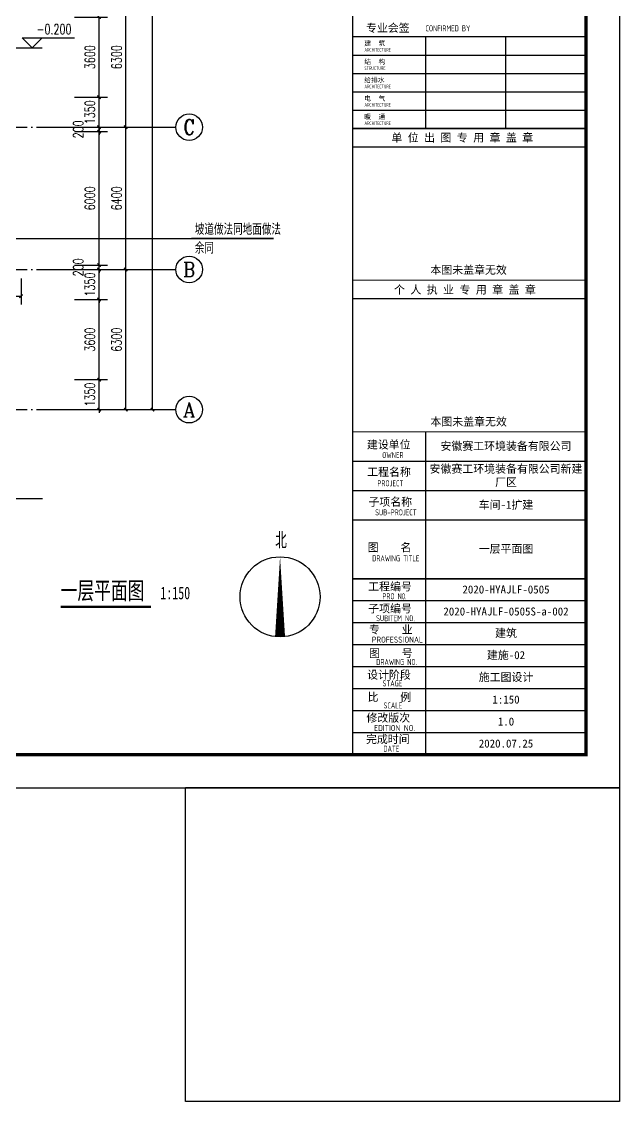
# Model space of a CAD drawing. Extents: x 1900113 to 2270874, y 17288394 to 17931430.
# Drawn here: x 2243989 to 2270874, y 17728264 to 17776825 of the extents above; entities that cross this region are included whole.
import ezdxf
from ezdxf.enums import TextEntityAlignment as Align

# ---------------------------------------------------------------- set-up
doc = ezdxf.new("R2010")
doc.units = 0
doc.header["$LTSCALE"] = 1000
doc.header["$MEASUREMENT"] = 0
doc.linetypes.add('DOTE', pattern=[2.42, 2, -0.2, 0.02, -0.2])
doc.layers.get('Defpoints').update_dxf_attribs({"color": 250})
for name, color, linetype in [('AXIS_TEXT', 7, 'Continuous'), ('AXIS_内部', 151, 'Continuous'), ('AXIS_外部', 171, 'Continuous'), ('DIM_LEAD', 145, 'Continuous'), ('DIM_SYMB', 165, 'Continuous'), ('DOTE', 1, 'DOTE'), ('PUB_TEXT', 7, 'Continuous'), ('PUB_TITLE', 4, 'Continuous'), ('TK', 4, 'Continuous'), ('标高', 83, 'Continuous')]:
    doc.layers.add(name, color=color, linetype=linetype)
doc.styles.add('_TCH_AXIS', font='COMPLEX', dxfattribs={"bigfont": 'GBCBIG'})
doc.styles.add('_TCH_DIM', font='SIMPLEX', dxfattribs={"bigfont": 'GBCBIG'})
doc.styles.add('_TCH_DIM_T3', font='SIMPLEX', dxfattribs={"width": 0.705882, "bigfont": 'GBCBIG'})
doc.styles.add('COMPLEX', font='COMPLEX')
doc.styles.add('HT', font='simhei.ttf', dxfattribs={"width": 0.7})
doc.styles.add('TSSD_REIN', font='tssdeng.shx', dxfattribs={"width": 0.7, "bigfont": 'tssdchn.shx'})
doc.styles.add('图签宋体', font='', dxfattribs={"height": 300})
doc.styles.get('图签宋体').set_extended_font_data('NSimSun')
doc.dimstyles.new('_TCH_ARCH&&150', dxfattribs={"dimtxt": 446.25, "dimasz": 150, "dimexe": 375, "dimexo": 450, "dimgap": 189.375, "dimtad": 1, "dimdec": 0, "dimzin": 0, "dimdsep": 46, "dimtxsty": '_TCH_DIM_T3', "dimblk": 'ARCHTICK', "dimcen": 0.09, "dimclrt": 7, "dimazin": 2, "dimtfac": 1, "dimtdec": 0, "dimtix": 1, "dimtmove": 2, "dimatfit": 3, "dimfxl": 0, "dimtolj": 1, "dimtzin": 0, "dimarcsym": 0})

# ---------------------------------------------------------------- blocks, each defined once
blk = doc.blocks.new('GeYuanFrame_52371686', base_point=(20.09, 4.53))
at = {"layer": 'PUB_TITLE'}
for points in [[(1013.09, 202.33), (1013.09, 229.83)], [(1037.09, 202.33), (1037.09, 229.83)], [(1013.09, 14.53), (1013.09, 111.33)]]:
    blk.add_lwpolyline(points, dxfattribs=at)
at = {"layer": 'TK'}
for p, q in [((991.09, 102.53), (1061.09, 102.53)), ((991.09, 93.73), (1061.09, 93.73)), ((991.09, 84.93), (1013.09, 84.93)), ((991.09, 84.93), (1061.09, 84.93)), ((991.09, 67.37), (1061.09, 67.37)), ((991.09, 67.33), (1061.09, 67.33)), ((991.09, 60.77), (1061.09, 60.77)), ((991.09, 54.17), (1061.09, 54.17)), ((991.09, 47.57), (1061.09, 47.57)), ((991.09, 40.97), (1061.09, 40.97)), ((991.09, 34.37), (1061.09, 34.37)), ((991.09, 27.77), (1061.09, 27.77)), ((991.09, 21.17), (1061.09, 21.17)), ((991.09, 14.53), (1061.09, 14.53))]:
    blk.add_line(p, q, dxfattribs=at)
blk.add_lwpolyline([(20.09, 4.53), (20.09, 598.53), (1071.09, 598.53), (1071.09, 4.53)], close=True, dxfattribs=at)
at = {"layer": 'TK', "const_width": 1}
blk.add_lwpolyline([(45.09, 588.53), (1061.09, 588.53), (1061.09, 14.53), (45.09, 14.53)], close=True, dxfattribs=at)
at = {"layer": 'TK'}
for points, const_width in [([(991.09, 588.53), (991.09, 14.53)], 0.4), ([(991.09, 202.33), (1061.09, 202.33)], 0.35), ([(991.09, 156.83), (1061.09, 156.83)], 0.35), ([(991.09, 111.33), (1061.09, 111.33)], 0.35), ([(991.09, 67.37), (1061.09, 67.37)], 0.35)]:
    blk.add_lwpolyline(points, dxfattribs=dict(at, const_width=const_width))
for points in [[(991.09, 229.83), (1061.09, 229.83)], [(991.09, 224.33), (1061.09, 224.33)], [(991.09, 218.83), (1061.09, 218.83)], [(991.09, 213.33), (1061.09, 213.33)], [(991.09, 207.83), (1061.09, 207.83)], [(991.09, 202.33), (1061.09, 202.33)], [(991.09, 196.83), (1061.09, 196.83)], [(991.09, 151.33), (1061.09, 151.33)]]:
    blk.add_lwpolyline(points, dxfattribs=at)
at = {"layer": 'TK', "style": '图签宋体'}
for s, height, p in [('专业会签', 2.4, (995.12, 231.24)), ('建  筑', 1.44, (994.61, 227.11)), ('结  构', 1.44, (994.61, 221.61)), ('给排水', 1.44, (994.61, 216.11)), ('电  气', 1.44, (994.61, 210.61)), ('暖  通', 1.44, (994.61, 205.11)), ('单 位 出 图 专 用 章 盖 章', 2.4, (1002.72, 198.35)), ('本图未盖章无效', 2.4, (1014.43, 158.7)), ('个 人 执 业 专 用 章 盖 章', 2.4, (1003.52, 152.77)), ('本图未盖章无效', 2.4, (1014.43, 113.2)), ('建设单位', 2.4, (995.39, 106.33)), ('工程名称', 2.4, (995.47, 98.12)), ('子项名称', 2.4, (995.85, 89.14)), ('图    名', 2.4, (995.63, 75.5)), ('工程编号', 2.4, (995.77, 63.77)), ('子项编号', 2.4, (995.77, 57.19)), ('专    业', 2.4, (996.01, 50.88)), ('图    号', 2.4, (996.02, 43.77)), ('设计阶段', 2.4, (995.45, 37.32)), ('比    例', 2.4, (995.59, 30.63)), ('修改版次', 2.4, (995.24, 24.41)), ('完成时间', 2.4, (995.11, 18.02))]:
    blk.add_text(s, height=height, dxfattribs=at).set_placement(p)
at = {"layer": 'TK', "style": 'TSSD_REIN'}
for s, height, width, p in [('CONFIRMED BY', 1.8, 0.7, (1012.94, 231.42)), ('ARCHITECTURE', 1.08, 0.7, (994.65, 225.34)), ('STRUCTURE', 1.08, 0.7, (994.65, 219.84)), ('ARCHITECTURE', 1.08, 0.7, (994.65, 214.34)), ('ARCHITECTURE', 1.08, 0.7, (994.65, 208.84)), ('ARCHITECTURE', 1.08, 0.7, (994.65, 203.34)), ('OWNER', 1.8, 0.7, (999.98, 103.48)), ('PROJECT', 1.8, 0.7, (998.52, 95.02)), ('SUB-PROJECT', 1.8, 0.7, (997.86, 86.3)), ('DRAWING TITLE', 1.8, 0.7, (996.97, 72.53)), ('PRO N0.', 1.8, 0.7, (1000.01, 61.15)), ('SUBITEM NO.', 1.8, 0.7, (998.15, 54.58)), ('PROFESSIONAL', 1.8, 0.8, (996.88, 48.15)), ('DRAWING NO.', 1.8, 0.7, (998.19, 41.45)), ('STAGE', 1.8, 0.7, (1000.09, 35.03)), ('SCALE', 1.8, 0.7, (1000.38, 28.42)), ('EDITION NO.', 1.8, 0.8, (997.53, 21.64)), ('DATE', 1.8, 0.7, (1000.33, 15.45))]:
    blk.add_text(s, height=height, dxfattribs=dict(at, width=width)).set_placement(p)
at = {"layer": 'TK', "char_height": 2.4, "width": 48, "attachment_point": 5, "style": '图签宋体'}
for s, insert in [('安徽赛工环境装备有限公司', (1037.09, 106.93)), ('安徽赛工环境装备有限公司新建厂区', (1037.09, 98.13)), ('车间-1扩建', (1037.09, 89.33)), ('一层平面图', (1037.09, 76.13)), ('2020-HYAJLF-0505', (1037.09, 64.07)), ('2020-HYAJLF-0505S-a-002', (1037.09, 57.47)), ('建筑', (1037.09, 50.87)), ('建施-02', (1037.09, 44.27)), ('施工图设计', (1037.09, 37.67)), ('1:150', (1037.09, 31.07)), ('1.0', (1037.09, 24.47)), ('2020.07.25', (1037.09, 17.88))]:
    blk.add_mtext(s, dxfattribs=dict(at, insert=insert))
blk = doc.blocks.new('_ArchTick')
at = {"color": 0, "linetype": 'ByBlock', "const_width": 0.4}
blk.add_lwpolyline([(-0.5, -0.5), (0.5, 0.5)], dxfattribs=at)
blk = doc.blocks.new('*D236')
at = {"layer": 'AXIS_内部', "color": 0, "lineweight": -2}
for p, q in [((2242164, 17765275), (2242164, 17764100)), ((2243964, 17765275), (2243964, 17764100)), ((2242164, 17764475), (2243964, 17764475))]:
    blk.add_line(p, q, dxfattribs=at)
at = {"layer": 'Defpoints', "color": 0}
for p in [(2242164, 17765725), (2243964, 17765725), (2243964, 17764475)]:
    blk.add_point(p, dxfattribs=at)
at = {"layer": 'AXIS_内部', "color": 0, "lineweight": -2, "xscale": 150, "yscale": 150, "zscale": 150, "rotation": 180}
blk.add_blockref('_ArchTick', (2242164, 17764475), dxfattribs=at)
at = {"layer": 'AXIS_内部', "color": 0, "lineweight": -2, "xscale": 150, "yscale": 150, "zscale": 150}
blk.add_blockref('_ArchTick', (2243964, 17764475), dxfattribs=at)
at = {"layer": 'AXIS_内部', "color": 7, "insert": (2243064, 17764888), "char_height": 446.2, "attachment_point": 5, "style": '_TCH_DIM_T3'}
blk.add_mtext('\\A1;1800', dxfattribs=at)
blk = doc.blocks.new('*D247')
at = {"layer": 'AXIS_内部', "color": 0, "lineweight": -2}
for p, q in [((2246374, 17760725), (2247849, 17760725)), ((2247474, 17760725), (2247474, 17760875)), ((2247474, 17759375), (2247474, 17760725)), ((2246374, 17759375), (2247849, 17759375)), ((2247474, 17759375), (2247474, 17759225))]:
    blk.add_line(p, q, dxfattribs=at)
at = {"layer": 'Defpoints', "color": 0}
for p in [(2245924, 17760725), (2247474, 17760725), (2245924, 17759375)]:
    blk.add_point(p, dxfattribs=at)
at = {"layer": 'AXIS_内部', "color": 0, "lineweight": -2, "xscale": 150, "yscale": 150, "zscale": 150}
for p, rotation in [((2247474, 17760725), 270), ((2247474, 17759375), 90)]:
    blk.add_blockref('_ArchTick', p, dxfattribs=dict(at, rotation=rotation))
at = {"layer": 'AXIS_内部', "color": 7, "insert": (2247061, 17760050), "char_height": 446.2, "attachment_point": 5, "rotation": 90, "style": '_TCH_DIM_T3'}
blk.add_mtext('\\A1;1350', dxfattribs=at)
blk = doc.blocks.new('*D248')
at = {"layer": 'AXIS_内部', "color": 0, "lineweight": -2}
for p, q in [((2246374, 17764325), (2247849, 17764325)), ((2247474, 17760725), (2247474, 17764325)), ((2246374, 17760725), (2247849, 17760725))]:
    blk.add_line(p, q, dxfattribs=at)
at = {"layer": 'Defpoints', "color": 0}
for p in [(2245924, 17764325), (2247474, 17764325), (2245924, 17760725)]:
    blk.add_point(p, dxfattribs=at)
at = {"layer": 'AXIS_内部', "color": 0, "lineweight": -2, "xscale": 150, "yscale": 150, "zscale": 150}
for p, rotation in [((2247474, 17764325), 90), ((2247474, 17760725), 270)]:
    blk.add_blockref('_ArchTick', p, dxfattribs=dict(at, rotation=rotation))
at = {"layer": 'AXIS_内部', "color": 7, "insert": (2247061, 17762525), "char_height": 446.2, "attachment_point": 5, "rotation": 90, "style": '_TCH_DIM_T3'}
blk.add_mtext('\\A1;3600', dxfattribs=at)
blk = doc.blocks.new('*D249')
at = {"layer": 'AXIS_内部', "color": 0, "lineweight": -2}
for p, q in [((2246374, 17765675), (2247849, 17765675)), ((2247474, 17765675), (2247474, 17765825)), ((2247474, 17764325), (2247474, 17765675)), ((2246374, 17764325), (2247849, 17764325)), ((2247474, 17764325), (2247474, 17764175))]:
    blk.add_line(p, q, dxfattribs=at)
at = {"layer": 'Defpoints', "color": 0}
for p in [(2245924, 17765675), (2247474, 17765675), (2245924, 17764325)]:
    blk.add_point(p, dxfattribs=at)
at = {"layer": 'AXIS_内部', "color": 0, "lineweight": -2, "xscale": 150, "yscale": 150, "zscale": 150}
for p, rotation in [((2247474, 17765675), 270), ((2247474, 17764325), 90)]:
    blk.add_blockref('_ArchTick', p, dxfattribs=dict(at, rotation=rotation))
at = {"layer": 'AXIS_内部', "color": 7, "insert": (2247061, 17765000), "char_height": 446.2, "attachment_point": 5, "rotation": 90, "style": '_TCH_DIM_T3'}
blk.add_mtext('\\A1;1350', dxfattribs=at)
blk = doc.blocks.new('*D250')
at = {"layer": 'AXIS_内部', "color": 0, "lineweight": -2}
for p, q in [((2247474, 17765875), (2247474, 17766025)), ((2246374, 17765875), (2247849, 17765875)), ((2246374, 17765675), (2247849, 17765675)), ((2247474, 17765675), (2247474, 17765875)), ((2247474, 17765675), (2247474, 17765525))]:
    blk.add_line(p, q, dxfattribs=at)
at = {"layer": 'Defpoints', "color": 0}
for p in [(2245924, 17765875), (2245924, 17765675), (2247474, 17765875)]:
    blk.add_point(p, dxfattribs=at)
at = {"layer": 'AXIS_内部', "color": 0, "lineweight": -2, "xscale": 150, "yscale": 150, "zscale": 150}
for p, rotation in [((2247474, 17765875), 270), ((2247474, 17765675), 90)]:
    blk.add_blockref('_ArchTick', p, dxfattribs=dict(at, rotation=rotation))
at = {"layer": 'AXIS_内部', "color": 7, "insert": (2246536, 17765775), "char_height": 446.2, "attachment_point": 5, "rotation": 90, "style": '_TCH_DIM_T3'}
blk.add_mtext('\\A1;200', dxfattribs=at)
blk = doc.blocks.new('*D251')
at = {"layer": 'AXIS_内部', "color": 0, "lineweight": -2}
for p, q in [((2246374, 17771875), (2247849, 17771875)), ((2247474, 17765875), (2247474, 17771875)), ((2246374, 17765875), (2247849, 17765875))]:
    blk.add_line(p, q, dxfattribs=at)
at = {"layer": 'Defpoints', "color": 0}
for p in [(2245924, 17771875), (2247474, 17771875), (2245924, 17765875)]:
    blk.add_point(p, dxfattribs=at)
at = {"layer": 'AXIS_内部', "color": 0, "lineweight": -2, "xscale": 150, "yscale": 150, "zscale": 150}
for p, rotation in [((2247474, 17771875), 90), ((2247474, 17765875), 270)]:
    blk.add_blockref('_ArchTick', p, dxfattribs=dict(at, rotation=rotation))
at = {"layer": 'AXIS_内部', "color": 7, "insert": (2247061, 17768875), "char_height": 446.2, "attachment_point": 5, "rotation": 90, "style": '_TCH_DIM_T3'}
blk.add_mtext('\\A1;6000', dxfattribs=at)
blk = doc.blocks.new('*D252')
at = {"layer": 'AXIS_内部', "color": 0, "lineweight": -2}
for p, q in [((2246374, 17772075), (2247849, 17772075)), ((2246374, 17771875), (2247849, 17771875)), ((2247474, 17772075), (2247474, 17772225)), ((2247474, 17771875), (2247474, 17772075)), ((2247474, 17771875), (2247474, 17771725))]:
    blk.add_line(p, q, dxfattribs=at)
at = {"layer": 'Defpoints', "color": 0}
for p in [(2245924, 17772075), (2245924, 17771875), (2247474, 17772075)]:
    blk.add_point(p, dxfattribs=at)
at = {"layer": 'AXIS_内部', "color": 0, "lineweight": -2, "xscale": 150, "yscale": 150, "zscale": 150}
for p, rotation in [((2247474, 17772075), 270), ((2247474, 17771875), 90)]:
    blk.add_blockref('_ArchTick', p, dxfattribs=dict(at, rotation=rotation))
at = {"layer": 'AXIS_内部', "color": 7, "insert": (2246536, 17771975), "char_height": 446.2, "attachment_point": 5, "rotation": 90, "style": '_TCH_DIM_T3'}
blk.add_mtext('\\A1;200', dxfattribs=at)
blk = doc.blocks.new('*D253')
at = {"layer": 'AXIS_内部', "color": 0, "lineweight": -2}
for p, q in [((2246374, 17773425), (2247849, 17773425)), ((2247474, 17773425), (2247474, 17773575)), ((2247474, 17772075), (2247474, 17773425)), ((2246374, 17772075), (2247849, 17772075)), ((2247474, 17772075), (2247474, 17771925))]:
    blk.add_line(p, q, dxfattribs=at)
at = {"layer": 'Defpoints', "color": 0}
for p in [(2245924, 17773425), (2247474, 17773425), (2245924, 17772075)]:
    blk.add_point(p, dxfattribs=at)
at = {"layer": 'AXIS_内部', "color": 0, "lineweight": -2, "xscale": 150, "yscale": 150, "zscale": 150}
for p, rotation in [((2247474, 17773425), 270), ((2247474, 17772075), 90)]:
    blk.add_blockref('_ArchTick', p, dxfattribs=dict(at, rotation=rotation))
at = {"layer": 'AXIS_内部', "color": 7, "insert": (2247061, 17772750), "char_height": 446.2, "attachment_point": 5, "rotation": 90, "style": '_TCH_DIM_T3'}
blk.add_mtext('\\A1;1350', dxfattribs=at)
blk = doc.blocks.new('*D254')
at = {"layer": 'AXIS_内部', "color": 0, "lineweight": -2}
for p, q in [((2246374, 17777025), (2247849, 17777025)), ((2247474, 17773425), (2247474, 17777025)), ((2246374, 17773425), (2247849, 17773425))]:
    blk.add_line(p, q, dxfattribs=at)
at = {"layer": 'Defpoints', "color": 0}
for p in [(2245924, 17777025), (2247474, 17777025), (2245924, 17773425)]:
    blk.add_point(p, dxfattribs=at)
at = {"layer": 'AXIS_内部', "color": 0, "lineweight": -2, "xscale": 150, "yscale": 150, "zscale": 150}
for p, rotation in [((2247474, 17777025), 90), ((2247474, 17773425), 270)]:
    blk.add_blockref('_ArchTick', p, dxfattribs=dict(at, rotation=rotation))
at = {"layer": 'AXIS_内部', "color": 7, "insert": (2247061, 17775225), "char_height": 446.2, "attachment_point": 5, "rotation": 90, "style": '_TCH_DIM_T3'}
blk.add_mtext('\\A1;3600', dxfattribs=at)
blk = doc.blocks.new('*D563')
at = {"layer": 'AXIS_外部', "color": 0, "lineweight": -2}
for p, q in [((2245374, 17765675), (2249049, 17765675)), ((2248674, 17759375), (2248674, 17765675)), ((2245374, 17759375), (2249049, 17759375))]:
    blk.add_line(p, q, dxfattribs=at)
at = {"layer": 'Defpoints', "color": 0}
for p in [(2244924, 17765675), (2248674, 17765675), (2244924, 17759375)]:
    blk.add_point(p, dxfattribs=at)
at = {"layer": 'AXIS_外部', "color": 0, "lineweight": -2, "xscale": 150, "yscale": 150, "zscale": 150}
for p, rotation in [((2248674, 17765675), 90), ((2248674, 17759375), 270)]:
    blk.add_blockref('_ArchTick', p, dxfattribs=dict(at, rotation=rotation))
at = {"layer": 'AXIS_外部', "color": 7, "insert": (2248261, 17762525), "char_height": 446.2, "attachment_point": 5, "rotation": 90, "style": '_TCH_DIM_T3'}
blk.add_mtext('\\A1;6300', dxfattribs=at)
blk = doc.blocks.new('*D564')
at = {"layer": 'AXIS_外部', "color": 0, "lineweight": -2}
for p, q in [((2245374, 17772075), (2249049, 17772075)), ((2248674, 17765675), (2248674, 17772075)), ((2245374, 17765675), (2249049, 17765675))]:
    blk.add_line(p, q, dxfattribs=at)
at = {"layer": 'Defpoints', "color": 0}
for p in [(2244924, 17772075), (2248674, 17772075), (2244924, 17765675)]:
    blk.add_point(p, dxfattribs=at)
at = {"layer": 'AXIS_外部', "color": 0, "lineweight": -2, "xscale": 150, "yscale": 150, "zscale": 150}
for p, rotation in [((2248674, 17772075), 90), ((2248674, 17765675), 270)]:
    blk.add_blockref('_ArchTick', p, dxfattribs=dict(at, rotation=rotation))
at = {"layer": 'AXIS_外部', "color": 7, "insert": (2248261, 17768875), "char_height": 446.2, "attachment_point": 5, "rotation": 90, "style": '_TCH_DIM_T3'}
blk.add_mtext('\\A1;6400', dxfattribs=at)
blk = doc.blocks.new('*D565')
at = {"layer": 'AXIS_外部', "color": 0, "lineweight": -2}
for p, q in [((2245374, 17778375), (2249049, 17778375)), ((2248674, 17772075), (2248674, 17778375)), ((2245374, 17772075), (2249049, 17772075))]:
    blk.add_line(p, q, dxfattribs=at)
at = {"layer": 'Defpoints', "color": 0}
for p in [(2244924, 17778375), (2248674, 17778375), (2244924, 17772075)]:
    blk.add_point(p, dxfattribs=at)
at = {"layer": 'AXIS_外部', "color": 0, "lineweight": -2, "xscale": 150, "yscale": 150, "zscale": 150}
for p, rotation in [((2248674, 17778375), 90), ((2248674, 17772075), 270)]:
    blk.add_blockref('_ArchTick', p, dxfattribs=dict(at, rotation=rotation))
at = {"layer": 'AXIS_外部', "color": 7, "insert": (2248261, 17775225), "char_height": 446.2, "attachment_point": 5, "rotation": 90, "style": '_TCH_DIM_T3'}
blk.add_mtext('\\A1;6300', dxfattribs=at)
blk = doc.blocks.new('*D573')
at = {"layer": 'AXIS_外部', "color": 0, "lineweight": -2}
for p, q in [((2245374, 17816615), (2250249, 17816615)), ((2249874, 17759375), (2249874, 17816615)), ((2245374, 17759375), (2250249, 17759375))]:
    blk.add_line(p, q, dxfattribs=at)
at = {"layer": 'Defpoints', "color": 0}
for p in [(2244924, 17816615), (2249874, 17816615), (2244924, 17759375)]:
    blk.add_point(p, dxfattribs=at)
at = {"layer": 'AXIS_外部', "color": 0, "lineweight": -2, "xscale": 150, "yscale": 150, "zscale": 150}
for p, rotation in [((2249874, 17816615), 90), ((2249874, 17759375), 270)]:
    blk.add_blockref('_ArchTick', p, dxfattribs=dict(at, rotation=rotation))
at = {"layer": 'AXIS_外部', "color": 7, "insert": (2249461, 17787995), "char_height": 446.2, "attachment_point": 5, "rotation": 90, "style": '_TCH_DIM_T3'}
blk.add_mtext('\\A1;57240', dxfattribs=at)
blk = doc.blocks.new('_AXISO')
blk.add_circle((0, 0), 0.5)
at = {"layer": 'AXIS_TEXT', "style": 'COMPLEX', "width": 1.041667}
blk.add_attdef('A', text='', height=0.56, dxfattribs=at).set_placement((-0.25, -0.28), (0.25, -0.28), align=Align.FIT)

msp = doc.modelspace()

# ---------------------------------------------------------------- linework, layer by layer
msp.add_lwpolyline([(2270873.5, 17728264), (2251358.8, 17728264), (2251358.8, 17742386), (2270873.5, 17742386)], close=True)
at = {"layer": 'AXIS_外部'}
for p, q in [((2244923.5, 17772075.4), (2250923.5, 17772075.4)), ((2244923.5, 17765675.4), (2250923.5, 17765675.4)), ((2244923.5, 17759375.4), (2250923.5, 17759375.4))]:
    msp.add_line(p, q, dxfattribs=at)
at = {"layer": 'DIM_LEAD'}
for p, q in [((2243105.2, 17767075.4), (2255321.9, 17767075.4)), ((2255321.9, 17767075.4), (2251622.6, 17767075.4))]:
    msp.add_line(p, q, dxfattribs=at)
at = {"layer": 'DIM_SYMB', "color": 150}
msp.add_lwpolyline([(2130923.5, 17755375.4), (2187810, 17755375.4), (2187886.5, 17755585.4), (2187960.5, 17755165.4), (2188035, 17755375.4), (2244923.5, 17755375.4)], dxfattribs=at)
at = {"layer": 'DIM_SYMB'}
msp.add_lwpolyline([(2255612, 17749155.2, 450, 0, 0), (2255612, 17752755.2, 0, 0, 0)], format="xyseb", dxfattribs=at)
at = {"layer": 'DIM_SYMB', "const_width": 105}
msp.add_lwpolyline([(2245747.9, 17750512.6), (2249809.6, 17750512.6)], dxfattribs=at)
at = {"layer": 'DIM_SYMB'}
msp.add_circle((2255612, 17750955.2), 1800, dxfattribs=at)
at = {"layer": 'DOTE'}
for p, q in [((2130923.5, 17772075.4), (2244923.5, 17772075.4)), ((2130923.5, 17765675.4), (2244923.5, 17765675.4)), ((2130923.5, 17759375.4), (2244923.5, 17759375.4))]:
    msp.add_line(p, q, dxfattribs=at)
at = {"layer": '标高'}
for p, q in [((2244464.4, 17775651.5), (2244014.4, 17776101.5)), ((2244014.4, 17776101.5), (2246361.9, 17776101.5)), ((2244464.4, 17775651.5), (2244914.4, 17776101.5)), ((2243414.4, 17775651.5), (2244914.4, 17775651.5))]:
    msp.add_line(p, q, dxfattribs=at)

# ---------------------------------------------------------------- block references
at = {"xscale": 150, "yscale": 150, "zscale": 150}
msp.add_blockref('GeYuanFrame_52371686', (2113223.5, 17742352.4), dxfattribs=at)
at = {"layer": 'AXIS_外部'}
ref = msp.add_blockref('_AXISO', (2251523.5, 17772075.4), dxfattribs=dict(at, xscale=1200, yscale=1200, zscale=1200))
ref.add_attrib('A', 'C', dxfattribs={"layer": 'AXIS_TEXT', "height": 683.5, "style": '_TCH_AXIS'}).set_placement((2251279.4, 17771733.6), (2251767.6, 17771733.6), align=Align.FIT)
ref = msp.add_blockref('_AXISO', (2251523.5, 17765675.4), dxfattribs=dict(at, xscale=1200, yscale=1200, zscale=1200))
ref.add_attrib('A', 'B', dxfattribs={"layer": 'AXIS_TEXT', "height": 652.9, "style": '_TCH_AXIS'}).set_placement((2251259.2, 17765349), (2251787.8, 17765349), align=Align.FIT)
ref = msp.add_blockref('_AXISO', (2251523.5, 17759375.4), dxfattribs=dict(at, xscale=1200, yscale=1200, zscale=1200))
ref.add_attrib('A', 'A', dxfattribs={"layer": 'AXIS_TEXT', "height": 637.8, "style": '_TCH_AXIS'}).set_placement((2251250.2, 17759056.5), (2251796.8, 17759056.5), align=Align.FIT)

# ---------------------------------------------------------------- texts
at = {"layer": 'PUB_TEXT'}
for s, height, style, width, p in [('-0.200', 446.25, '_TCH_DIM', 0.705882, (2244666.9, 17776259)), ('一层平面图', 788.61, 'HT', 0.7, (2245747.9, 17750846.6)), ('1:150', 563.29, 'HT', 0.7, (2250229.6, 17750846.6))]:
    msp.add_text(s, height=height, dxfattribs=dict(at, style=style, width=width)).set_placement(p)
at = {"layer": 'PUB_TEXT', "style": '_TCH_DIM'}
for s, height, p in [('坡道做法同地面做法', 506.38, (2251780.1, 17767232.9)), ('余同', 506.38, (2251780.1, 17766392.9)), ('北', 723.4, (2255396.5, 17753130.2))]:
    msp.add_text(s, height=height, dxfattribs=at).set_placement(p)

# ---------------------------------------------------------------- dimensions: what is measured, and where the dimension line sits
at = {"layer": 'AXIS_内部'}
for p1, p2, distance, picture, middle in [((2245923.5, 17773425.4), (2245923.5, 17777025.4), -1550, '*D254', (2247061, 17775225.4)), ((2245923.5, 17772075.4), (2245923.5, 17773425.4), -1550, '*D253', (2247061, 17772750.4)), ((2245923.5, 17765875.4), (2245923.5, 17771875.4), -1550, '*D251', (2247061, 17768875.4)), ((2242163.5, 17765725.4), (2243963.5, 17765725.4), -1250, '*D236', (2243063.5, 17764887.9)), ((2245923.5, 17764325.4), (2245923.5, 17765675.4), -1550, '*D249', (2247061, 17765000.4)), ((2245923.5, 17760725.4), (2245923.5, 17764325.4), -1550, '*D248', (2247061, 17762525.4)), ((2245923.5, 17759375.4), (2245923.5, 17760725.4), -1550, '*D247', (2247061, 17760050.4))]:
    dim = msp.add_aligned_dim(p1=p1, p2=p2, distance=distance, dimstyle='_TCH_ARCH&&150', dxfattribs=at)
    dim.commit()
    dim.dimension.update_dxf_attribs({"geometry": picture, "text_midpoint": middle})
for base, p1, p2, picture, middle in [((2247473.5, 17772075.4), (2245923.5, 17771875.4), (2245923.5, 17772075.4), '*D252', (2246536, 17771975.4)), ((2247473.5, 17765875.4), (2245923.5, 17765675.4), (2245923.5, 17765875.4), '*D250', (2246536, 17765775.4))]:
    dim = msp.add_linear_dim(base=base, p1=p1, p2=p2, angle=90, dimstyle='_TCH_ARCH&&150', dxfattribs=at)
    dim.commit()
    dim.dimension.update_dxf_attribs({"geometry": picture, "text_midpoint": middle, "dimtype": 129})
at = {"layer": 'AXIS_外部'}
for p1, p2, distance, picture, middle in [((2244923.5, 17759375.4), (2244923.5, 17816615.4), -4950, '*D573', (2249461, 17787995.4)), ((2244923.5, 17772075.4), (2244923.5, 17778375.4), -3750, '*D565', (2248261, 17775225.4)), ((2244923.5, 17765675.4), (2244923.5, 17772075.4), -3750, '*D564', (2248261, 17768875.4)), ((2244923.5, 17759375.4), (2244923.5, 17765675.4), -3750, '*D563', (2248261, 17762525.4))]:
    dim = msp.add_aligned_dim(p1=p1, p2=p2, distance=distance, dimstyle='_TCH_ARCH&&150', dxfattribs=at)
    dim.commit()
    dim.dimension.update_dxf_attribs({"geometry": picture, "text_midpoint": middle})

doc.saveas('drawing.dxf')
